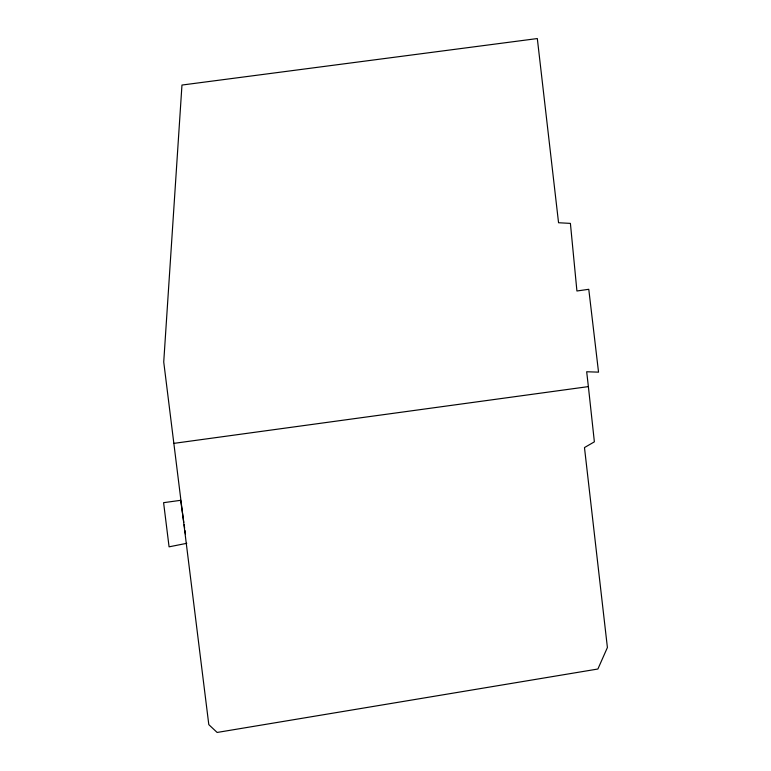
<?xml version="1.0" encoding="UTF-8"?>
<svg xmlns="http://www.w3.org/2000/svg" width="771" height="771" viewBox="0 0 771 771"><rect width="100%" height="100%" fill="white"/><g stroke="black" fill="none" stroke-linecap="round" stroke-linejoin="round"><path stroke-width="1.16" d="M186.784 543.314L169.071 546.832L163.597 502.673L180.665 500.321L183.806 522.401M173.629 443.402L588.379 386.608L586.683 371.757L598.537 372.152L588.774 289.298L576.92 290.995L570.405 223.388L558.551 222.742L537.32 38.55L181.966 85.051L163.731 361.985L208.806 724.634L217.133 732.45L597.891 669.016L607.403 647.524L584.476 447.565L594.374 441.841L588.379 386.608M184.144 524.723L184.635 528.212M184.963 530.535L185.464 534.014"/></g></svg>
